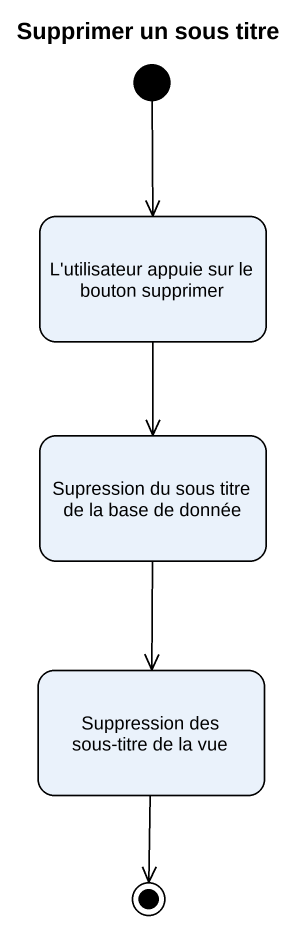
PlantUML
@startuml
title Supprimer un sous titre
hide empty description
state "L'utilisateur appuie sur le bouton supprimer" as L_utilisateur_appuie_sur_le
state "Supression du sous titre de la base de donnée" as Supression_du_sous_titre_de
state "Suppression des sous-titre de la vue" as Suppression_des_sous_titre
[*] --> L_utilisateur_appuie_sur_le
L_utilisateur_appuie_sur_le --> Supression_du_sous_titre_de
Supression_du_sous_titre_de --> Suppression_des_sous_titre
Suppression_des_sous_titre --> [*]
@enduml
